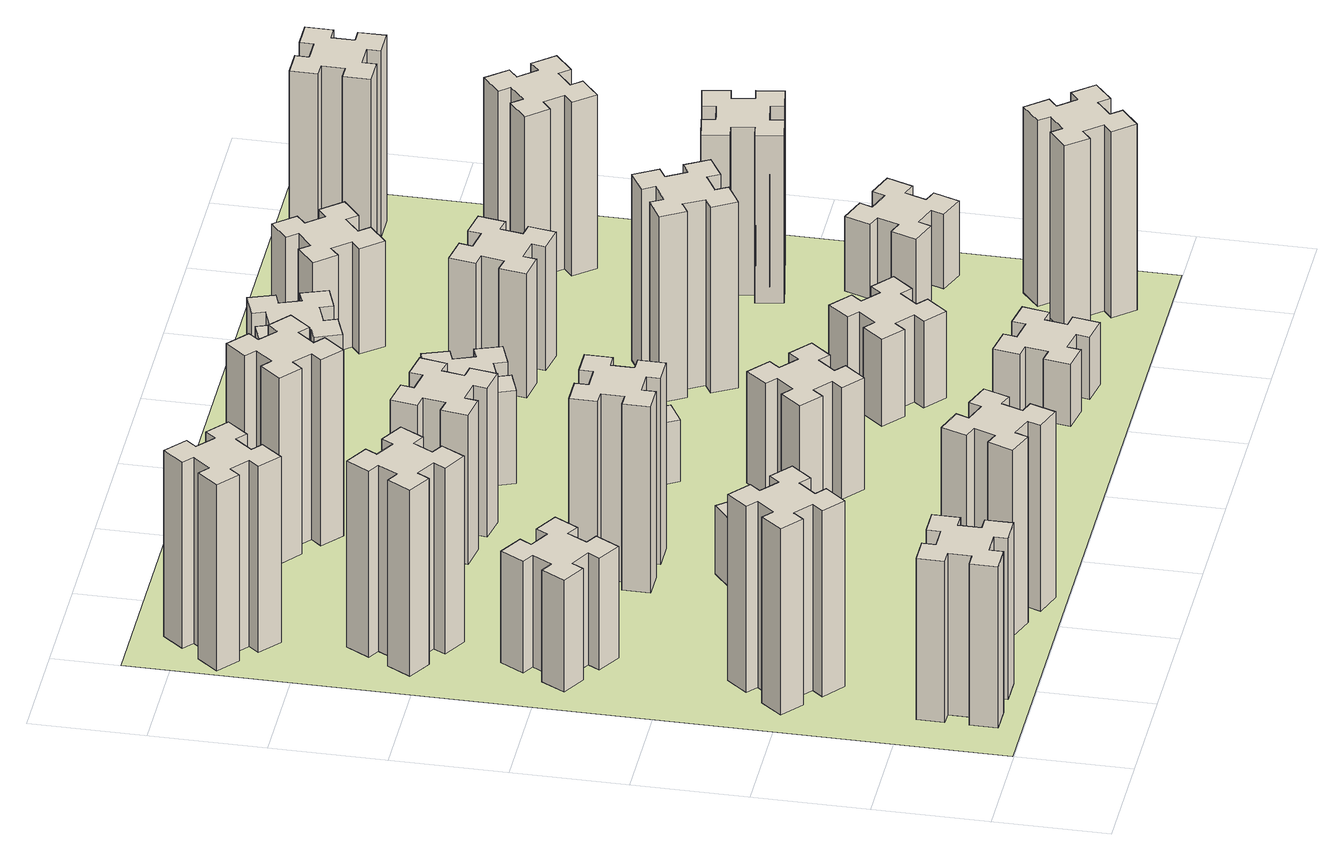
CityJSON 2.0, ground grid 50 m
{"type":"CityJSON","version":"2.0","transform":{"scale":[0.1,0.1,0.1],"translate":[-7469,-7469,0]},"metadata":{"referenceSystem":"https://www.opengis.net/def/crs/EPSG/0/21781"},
"CityObjects":{
"building1":{"type":"Building","attributes":{"class":"1000","function":"1000","usage":"1000","yearOfConstruction":2016,"roofType":"1000","measuredHeight":78,"storeysAboveGround":30,"storeysBelowGround":0},"geometry":[{"type":"Solid","lod":"1","boundaries":[[[[0,1,2,3,4,5,6,7,8,9,10,11,12,13,14,15,16,17,18,19]],[[17,16,20,21]],[[16,15,22,20]],[[15,14,23,22]],[[14,13,24,23]],[[13,12,25,24]],[[12,11,26,25]],[[11,10,27,26]],[[10,9,28,27]],[[9,8,29,28]],[[8,7,30,29]],[[7,6,31,30]],[[6,5,32,31]],[[5,4,33,32]],[[4,3,34,33]],[[3,2,35,34]],[[2,1,36,35]],[[1,0,37,36]],[[0,19,38,37]],[[19,18,39,38]],[[18,17,21,39]],[[24,25,26,27,28,29,30,31,32,33,34,35,36,37,38,39,21,20,22,23]]]]}]},
"building2":{"type":"Building","attributes":{"class":"1000","function":"1000","usage":"1000","yearOfConstruction":2016,"roofType":"1000","measuredHeight":90,"storeysAboveGround":30,"storeysBelowGround":0},"geometry":[{"type":"Solid","lod":"1","boundaries":[[[[40,41,42,43,44,45,46,47,48,49,50,51,52,53,54,55,56,57,58,59]],[[57,56,60,61]],[[56,55,62,60]],[[55,54,63,62]],[[54,53,64,63]],[[53,52,65,64]],[[52,51,66,65]],[[51,50,67,66]],[[50,49,68,67]],[[49,48,69,68]],[[48,47,70,69]],[[47,46,71,70]],[[46,45,72,71]],[[45,44,73,72]],[[44,43,74,73]],[[43,42,75,74]],[[42,41,76,75]],[[41,40,77,76]],[[40,59,78,77]],[[59,58,79,78]],[[58,57,61,79]],[[64,65,66,67,68,69,70,71,72,73,74,75,76,77,78,79,61,60,62,63]]]]}]},
"building3":{"type":"Building","attributes":{"class":"1000","function":"1000","usage":"1000","yearOfConstruction":2016,"roofType":"1000","measuredHeight":54,"storeysAboveGround":30,"storeysBelowGround":0},"geometry":[{"type":"Solid","lod":"1","boundaries":[[[[80,81,82,83,84,85,86,87,88,89,90,91,92,93,94,95,96,97,98,99]],[[97,96,100,101]],[[96,95,102,100]],[[95,94,103,102]],[[94,93,104,103]],[[93,92,105,104]],[[92,91,106,105]],[[91,90,107,106]],[[90,89,108,107]],[[89,88,109,108]],[[88,87,110,109]],[[87,86,111,110]],[[86,85,112,111]],[[85,84,113,112]],[[84,83,114,113]],[[83,82,115,114]],[[82,81,116,115]],[[81,80,117,116]],[[80,99,118,117]],[[99,98,119,118]],[[98,97,101,119]],[[104,105,106,107,108,109,110,111,112,113,114,115,116,117,118,119,101,100,102,103]]]]}]},
"building4":{"type":"Building","attributes":{"class":"1000","function":"1000","usage":"1000","yearOfConstruction":2016,"roofType":"1000","measuredHeight":90,"storeysAboveGround":30,"storeysBelowGround":0},"geometry":[{"type":"Solid","lod":"1","boundaries":[[[[120,121,122,123,124,125,126,127,128,129,130,131,132,133,134,135,136,137,138,139]],[[137,136,140,141]],[[136,135,142,140]],[[135,134,143,142]],[[134,133,144,143]],[[133,132,145,144]],[[132,131,146,145]],[[131,130,147,146]],[[130,129,148,147]],[[129,128,149,148]],[[128,127,150,149]],[[127,126,151,150]],[[126,125,152,151]],[[125,124,153,152]],[[124,123,154,153]],[[123,122,155,154]],[[122,121,156,155]],[[121,120,157,156]],[[120,139,158,157]],[[139,138,159,158]],[[138,137,141,159]],[[144,145,146,147,148,149,150,151,152,153,154,155,156,157,158,159,141,140,142,143]]]]}]},
"building5":{"type":"Building","attributes":{"class":"1000","function":"1000","usage":"1000","yearOfConstruction":2016,"roofType":"1000","measuredHeight":90,"storeysAboveGround":30,"storeysBelowGround":0},"geometry":[{"type":"Solid","lod":"1","boundaries":[[[[160,161,162,163,164,165,166,167,168,169,170,171,172,173,174,175,176,177,178,179]],[[177,176,180,181]],[[176,175,182,180]],[[175,174,183,182]],[[174,173,184,183]],[[173,172,185,184]],[[172,171,186,185]],[[171,170,187,186]],[[170,169,188,187]],[[169,168,189,188]],[[168,167,190,189]],[[167,166,191,190]],[[166,165,192,191]],[[165,164,193,192]],[[164,163,194,193]],[[163,162,195,194]],[[162,161,196,195]],[[161,160,197,196]],[[160,179,198,197]],[[179,178,199,198]],[[178,177,181,199]],[[184,185,186,187,188,189,190,191,192,193,194,195,196,197,198,199,181,180,182,183]]]]}]},
"building6":{"type":"Building","attributes":{"class":"1000","function":"1000","usage":"1000","yearOfConstruction":2016,"roofType":"1000","measuredHeight":90,"storeysAboveGround":30,"storeysBelowGround":0},"geometry":[{"type":"Solid","lod":"1","boundaries":[[[[200,201,202,203,204,205,206,207,208,209,210,211,212,213,214,215,216,217,218,219]],[[217,216,220,221]],[[216,215,222,220]],[[215,214,223,222]],[[214,213,224,223]],[[213,212,225,224]],[[212,211,226,225]],[[211,210,227,226]],[[210,209,228,227]],[[209,208,229,228]],[[208,207,230,229]],[[207,206,231,230]],[[206,205,232,231]],[[205,204,233,232]],[[204,203,234,233]],[[203,202,235,234]],[[202,201,236,235]],[[201,200,237,236]],[[200,219,238,237]],[[219,218,239,238]],[[218,217,221,239]],[[224,225,226,227,228,229,230,231,232,233,234,235,236,237,238,239,221,220,222,223]]]]}]},
"building7":{"type":"Building","attributes":{"class":"1000","function":"1000","usage":"1000","yearOfConstruction":2016,"roofType":"1000","measuredHeight":33,"storeysAboveGround":30,"storeysBelowGround":0},"geometry":[{"type":"Solid","lod":"1","boundaries":[[[[240,241,242,243,244,245,246,247,248,249,250,251,252,253,254,255,256,257,258,259]],[[257,256,260,261]],[[256,255,262,260]],[[255,254,263,262]],[[254,253,264,263]],[[253,252,265,264]],[[252,251,266,265]],[[251,250,267,266]],[[250,249,268,267]],[[249,248,269,268]],[[248,247,270,269]],[[247,246,271,270]],[[246,245,272,271]],[[245,244,273,272]],[[244,243,274,273]],[[243,242,275,274]],[[242,241,276,275]],[[241,240,277,276]],[[240,259,278,277]],[[259,258,279,278]],[[258,257,261,279]],[[264,265,266,267,268,269,270,271,272,273,274,275,276,277,278,279,261,260,262,263]]]]}]},
"building8":{"type":"Building","attributes":{"class":"1000","function":"1000","usage":"1000","yearOfConstruction":2016,"roofType":"1000","measuredHeight":90,"storeysAboveGround":30,"storeysBelowGround":0},"geometry":[{"type":"Solid","lod":"1","boundaries":[[[[280,281,282,283,284,285,286,287,288,289,290,291,292,293,294,295,296,297,298,299]],[[297,296,300,301]],[[296,295,302,300]],[[295,294,303,302]],[[294,293,304,303]],[[293,292,305,304]],[[292,291,306,305]],[[291,290,307,306]],[[290,289,308,307]],[[289,288,309,308]],[[288,287,310,309]],[[287,286,311,310]],[[286,285,312,311]],[[285,284,313,312]],[[284,283,314,313]],[[283,282,315,314]],[[282,281,316,315]],[[281,280,317,316]],[[280,299,318,317]],[[299,298,319,318]],[[298,297,301,319]],[[304,305,306,307,308,309,310,311,312,313,314,315,316,317,318,319,301,300,302,303]]]]}]},
"building9":{"type":"Building","attributes":{"class":"1000","function":"1000","usage":"1000","yearOfConstruction":2016,"roofType":"1000","measuredHeight":39,"storeysAboveGround":30,"storeysBelowGround":0},"geometry":[{"type":"Solid","lod":"1","boundaries":[[[[320,321,322,323,324,325,326,327,328,329,330,331,332,333,334,335,336,337,338,339]],[[337,336,340,341]],[[336,335,342,340]],[[335,334,343,342]],[[334,333,344,343]],[[333,332,345,344]],[[332,331,346,345]],[[331,330,347,346]],[[330,329,348,347]],[[329,328,349,348]],[[328,327,350,349]],[[327,326,351,350]],[[326,325,352,351]],[[325,324,353,352]],[[324,323,354,353]],[[323,322,355,354]],[[322,321,356,355]],[[321,320,357,356]],[[320,339,358,357]],[[339,338,359,358]],[[338,337,341,359]],[[344,345,346,347,348,349,350,351,352,353,354,355,356,357,358,359,341,340,342,343]]]]}]},
"building10":{"type":"Building","attributes":{"class":"1000","function":"1000","usage":"1000","yearOfConstruction":2016,"roofType":"1000","measuredHeight":72,"storeysAboveGround":30,"storeysBelowGround":0},"geometry":[{"type":"Solid","lod":"1","boundaries":[[[[360,361,362,363,364,365,366,367,368,369,370,371,372,373,374,375,376,377,378,379]],[[377,376,380,381]],[[376,375,382,380]],[[375,374,383,382]],[[374,373,384,383]],[[373,372,385,384]],[[372,371,386,385]],[[371,370,387,386]],[[370,369,388,387]],[[369,368,389,388]],[[368,367,390,389]],[[367,366,391,390]],[[366,365,392,391]],[[365,364,393,392]],[[364,363,394,393]],[[363,362,395,394]],[[362,361,396,395]],[[361,360,397,396]],[[360,379,398,397]],[[379,378,399,398]],[[378,377,381,399]],[[384,385,386,387,388,389,390,391,392,393,394,395,396,397,398,399,381,380,382,383]]]]}]},
"building11":{"type":"Building","attributes":{"class":"1000","function":"1000","usage":"1000","yearOfConstruction":2016,"roofType":"1000","measuredHeight":90,"storeysAboveGround":30,"storeysBelowGround":0},"geometry":[{"type":"Solid","lod":"1","boundaries":[[[[400,401,402,403,404,405,406,407,408,409,410,411,412,413,414,415,416,417,418,419]],[[417,416,420,421]],[[416,415,422,420]],[[415,414,423,422]],[[414,413,424,423]],[[413,412,425,424]],[[412,411,426,425]],[[411,410,427,426]],[[410,409,428,427]],[[409,408,429,428]],[[408,407,430,429]],[[407,406,431,430]],[[406,405,432,431]],[[405,404,433,432]],[[404,403,434,433]],[[403,402,435,434]],[[402,401,436,435]],[[401,400,437,436]],[[400,419,438,437]],[[419,418,439,438]],[[418,417,421,439]],[[424,425,426,427,428,429,430,431,432,433,434,435,436,437,438,439,421,420,422,423]]]]}]},
"building12":{"type":"Building","attributes":{"class":"1000","function":"1000","usage":"1000","yearOfConstruction":2016,"roofType":"1000","measuredHeight":54,"storeysAboveGround":30,"storeysBelowGround":0},"geometry":[{"type":"Solid","lod":"1","boundaries":[[[[440,441,442,443,444,445,446,447,448,449,450,451,452,453,454,455,456,457,458,459]],[[457,456,460,461]],[[456,455,462,460]],[[455,454,463,462]],[[454,453,464,463]],[[453,452,465,464]],[[452,451,466,465]],[[451,450,467,466]],[[450,449,468,467]],[[449,448,469,468]],[[448,447,470,469]],[[447,446,471,470]],[[446,445,472,471]],[[445,444,473,472]],[[444,443,474,473]],[[443,442,475,474]],[[442,441,476,475]],[[441,440,477,476]],[[440,459,478,477]],[[459,458,479,478]],[[458,457,461,479]],[[464,465,466,467,468,469,470,471,472,473,474,475,476,477,478,479,461,460,462,463]]]]}]},
"building13":{"type":"Building","attributes":{"class":"1000","function":"1000","usage":"1000","yearOfConstruction":2016,"roofType":"1000","measuredHeight":30,"storeysAboveGround":30,"storeysBelowGround":0},"geometry":[{"type":"Solid","lod":"1","boundaries":[[[[480,481,482,483,484,485,486,487,488,489,490,491,492,493,494,495,496,497,498,499]],[[497,496,500,501]],[[496,495,502,500]],[[495,494,503,502]],[[494,493,504,503]],[[493,492,505,504]],[[492,491,506,505]],[[491,490,507,506]],[[490,489,508,507]],[[489,488,509,508]],[[488,487,510,509]],[[487,486,511,510]],[[486,485,512,511]],[[485,484,513,512]],[[484,483,514,513]],[[483,482,515,514]],[[482,481,516,515]],[[481,480,517,516]],[[480,499,518,517]],[[499,498,519,518]],[[498,497,501,519]],[[504,505,506,507,508,509,510,511,512,513,514,515,516,517,518,519,501,500,502,503]]]]}]},
"building14":{"type":"Building","attributes":{"class":"1000","function":"1000","usage":"1000","yearOfConstruction":2016,"roofType":"1000","measuredHeight":45,"storeysAboveGround":30,"storeysBelowGround":0},"geometry":[{"type":"Solid","lod":"1","boundaries":[[[[520,521,522,523,524,525,526,527,528,529,530,531,532,533,534,535,536,537,538,539]],[[537,536,540,541]],[[536,535,542,540]],[[535,534,543,542]],[[534,533,544,543]],[[533,532,545,544]],[[532,531,546,545]],[[531,530,547,546]],[[530,529,548,547]],[[529,528,549,548]],[[528,527,550,549]],[[527,526,551,550]],[[526,525,552,551]],[[525,524,553,552]],[[524,523,554,553]],[[523,522,555,554]],[[522,521,556,555]],[[521,520,557,556]],[[520,539,558,557]],[[539,538,559,558]],[[538,537,541,559]],[[544,545,546,547,548,549,550,551,552,553,554,555,556,557,558,559,541,540,542,543]]]]}]},
"building15":{"type":"Building","attributes":{"class":"1000","function":"1000","usage":"1000","yearOfConstruction":2016,"roofType":"1000","measuredHeight":30,"storeysAboveGround":30,"storeysBelowGround":0},"geometry":[{"type":"Solid","lod":"1","boundaries":[[[[560,561,562,563,564,565,566,567,568,569,570,571,572,573,574,575,576,577,578,579]],[[577,576,580,581]],[[576,575,582,580]],[[575,574,583,582]],[[574,573,584,583]],[[573,572,585,584]],[[572,571,586,585]],[[571,570,587,586]],[[570,569,588,587]],[[569,568,589,588]],[[568,567,590,589]],[[567,566,591,590]],[[566,565,592,591]],[[565,564,593,592]],[[564,563,594,593]],[[563,562,595,594]],[[562,561,596,595]],[[561,560,597,596]],[[560,579,598,597]],[[579,578,599,598]],[[578,577,581,599]],[[584,585,586,587,588,589,590,591,592,593,594,595,596,597,598,599,581,580,582,583]]]]}]},
"building16":{"type":"Building","attributes":{"class":"1000","function":"1000","usage":"1000","yearOfConstruction":2016,"roofType":"1000","measuredHeight":57,"storeysAboveGround":30,"storeysBelowGround":0},"geometry":[{"type":"Solid","lod":"1","boundaries":[[[[600,601,602,603,604,605,606,607,608,609,610,611,612,613,614,615,616,617,618,619]],[[617,616,620,621]],[[616,615,622,620]],[[615,614,623,622]],[[614,613,624,623]],[[613,612,625,624]],[[612,611,626,625]],[[611,610,627,626]],[[610,609,628,627]],[[609,608,629,628]],[[608,607,630,629]],[[607,606,631,630]],[[606,605,632,631]],[[605,604,633,632]],[[604,603,634,633]],[[603,602,635,634]],[[602,601,636,635]],[[601,600,637,636]],[[600,619,638,637]],[[619,618,639,638]],[[618,617,621,639]],[[624,625,626,627,628,629,630,631,632,633,634,635,636,637,638,639,621,620,622,623]]]]}]},
"building17":{"type":"Building","attributes":{"class":"1000","function":"1000","usage":"1000","yearOfConstruction":2016,"roofType":"1000","measuredHeight":42,"storeysAboveGround":30,"storeysBelowGround":0},"geometry":[{"type":"Solid","lod":"1","boundaries":[[[[640,641,642,643,644,645,646,647,648,649,650,651,652,653,654,655,656,657,658,659]],[[657,656,660,661]],[[656,655,662,660]],[[655,654,663,662]],[[654,653,664,663]],[[653,652,665,664]],[[652,651,666,665]],[[651,650,667,666]],[[650,649,668,667]],[[649,648,669,668]],[[648,647,670,669]],[[647,646,671,670]],[[646,645,672,671]],[[645,644,673,672]],[[644,643,674,673]],[[643,642,675,674]],[[642,641,676,675]],[[641,640,677,676]],[[640,659,678,677]],[[659,658,679,678]],[[658,657,661,679]],[[664,665,666,667,668,669,670,671,672,673,674,675,676,677,678,679,661,660,662,663]]]]}]},
"building18":{"type":"Building","attributes":{"class":"1000","function":"1000","usage":"1000","yearOfConstruction":2016,"roofType":"1000","measuredHeight":90,"storeysAboveGround":30,"storeysBelowGround":0},"geometry":[{"type":"Solid","lod":"1","boundaries":[[[[680,681,682,683,684,685,686,687,688,689,690,691,692,693,694,695,696,697,698,699]],[[697,696,700,701]],[[696,695,702,700]],[[695,694,703,702]],[[694,693,704,703]],[[693,692,705,704]],[[692,691,706,705]],[[691,690,707,706]],[[690,689,708,707]],[[689,688,709,708]],[[688,687,710,709]],[[687,686,711,710]],[[686,685,712,711]],[[685,684,713,712]],[[684,683,714,713]],[[683,682,715,714]],[[682,681,716,715]],[[681,680,717,716]],[[680,699,718,717]],[[699,698,719,718]],[[698,697,701,719]],[[704,705,706,707,708,709,710,711,712,713,714,715,716,717,718,719,701,700,702,703]]]]}]},
"building19":{"type":"Building","attributes":{"class":"1000","function":"1000","usage":"1000","yearOfConstruction":2016,"roofType":"1000","measuredHeight":60,"storeysAboveGround":30,"storeysBelowGround":0},"geometry":[{"type":"Solid","lod":"1","boundaries":[[[[720,721,722,723,724,725,726,727,728,729,730,731,732,733,734,735,736,737,738,739]],[[737,736,740,741]],[[736,735,742,740]],[[735,734,743,742]],[[734,733,744,743]],[[733,732,745,744]],[[732,731,746,745]],[[731,730,747,746]],[[730,729,748,747]],[[729,728,749,748]],[[728,727,750,749]],[[727,726,751,750]],[[726,725,752,751]],[[725,724,753,752]],[[724,723,754,753]],[[723,722,755,754]],[[722,721,756,755]],[[721,720,757,756]],[[720,739,758,757]],[[739,738,759,758]],[[738,737,741,759]],[[744,745,746,747,748,749,750,751,752,753,754,755,756,757,758,759,741,740,742,743]]]]}]},
"building20":{"type":"Building","attributes":{"class":"1000","function":"1000","usage":"1000","yearOfConstruction":2016,"roofType":"1000","measuredHeight":90,"storeysAboveGround":30,"storeysBelowGround":0},"geometry":[{"type":"Solid","lod":"1","boundaries":[[[[760,761,762,763,764,765,766,767,768,769,770,771,772,773,774,775,776,777,778,779]],[[777,776,780,781]],[[776,775,782,780]],[[775,774,783,782]],[[774,773,784,783]],[[773,772,785,784]],[[772,771,786,785]],[[771,770,787,786]],[[770,769,788,787]],[[769,768,789,788]],[[768,767,790,789]],[[767,766,791,790]],[[766,765,792,791]],[[765,764,793,792]],[[764,763,794,793]],[[763,762,795,794]],[[762,761,796,795]],[[761,760,797,796]],[[760,779,798,797]],[[779,778,799,798]],[[778,777,781,799]],[[784,785,786,787,788,789,790,791,792,793,794,795,796,797,798,799,781,780,782,783]]]]}]},
"building21":{"type":"Building","attributes":{"class":"1000","function":"1000","usage":"1000","yearOfConstruction":2016,"roofType":"1000","measuredHeight":51,"storeysAboveGround":30,"storeysBelowGround":0},"geometry":[{"type":"Solid","lod":"1","boundaries":[[[[800,801,802,803,804,805,806,807,808,809,810,811,812,813,814,815,816,817,818,819]],[[817,816,820,821]],[[816,815,822,820]],[[815,814,823,822]],[[814,813,824,823]],[[813,812,825,824]],[[812,811,826,825]],[[811,810,827,826]],[[810,809,828,827]],[[809,808,829,828]],[[808,807,830,829]],[[807,806,831,830]],[[806,805,832,831]],[[805,804,833,832]],[[804,803,834,833]],[[803,802,835,834]],[[802,801,836,835]],[[801,800,837,836]],[[800,819,838,837]],[[819,818,839,838]],[[818,817,821,839]],[[824,825,826,827,828,829,830,831,832,833,834,835,836,837,838,839,821,820,822,823]]]]}]},
"building22":{"type":"Building","attributes":{"class":"1000","function":"1000","usage":"1000","yearOfConstruction":2016,"roofType":"1000","measuredHeight":36,"storeysAboveGround":30,"storeysBelowGround":0},"geometry":[{"type":"Solid","lod":"1","boundaries":[[[[840,841,842,843,844,845,846,847,848,849,850,851,852,853,854,855,856,857,858,859]],[[857,856,860,861]],[[856,855,862,860]],[[855,854,863,862]],[[854,853,864,863]],[[853,852,865,864]],[[852,851,866,865]],[[851,850,867,866]],[[850,849,868,867]],[[849,848,869,868]],[[848,847,870,869]],[[847,846,871,870]],[[846,845,872,871]],[[845,844,873,872]],[[844,843,874,873]],[[843,842,875,874]],[[842,841,876,875]],[[841,840,877,876]],[[840,859,878,877]],[[859,858,879,878]],[[858,857,861,879]],[[864,865,866,867,868,869,870,871,872,873,874,875,876,877,878,879,861,860,862,863]]]]}]},
"building23":{"type":"Building","attributes":{"class":"1000","function":"1000","usage":"1000","yearOfConstruction":2016,"roofType":"1000","measuredHeight":81,"storeysAboveGround":30,"storeysBelowGround":0},"geometry":[{"type":"Solid","lod":"1","boundaries":[[[[880,881,882,883,884,885,886,887,888,889,890,891,892,893,894,895,896,897,898,899]],[[897,896,900,901]],[[896,895,902,900]],[[895,894,903,902]],[[894,893,904,903]],[[893,892,905,904]],[[892,891,906,905]],[[891,890,907,906]],[[890,889,908,907]],[[889,888,909,908]],[[888,887,910,909]],[[887,886,911,910]],[[886,885,912,911]],[[885,884,913,912]],[[884,883,914,913]],[[883,882,915,914]],[[882,881,916,915]],[[881,880,917,916]],[[880,899,918,917]],[[899,898,919,918]],[[898,897,901,919]],[[904,905,906,907,908,909,910,911,912,913,914,915,916,917,918,919,901,900,902,903]]]]}]},
"building24":{"type":"Building","attributes":{"class":"1000","function":"1000","usage":"1000","yearOfConstruction":2016,"roofType":"1000","measuredHeight":84,"storeysAboveGround":30,"storeysBelowGround":0},"geometry":[{"type":"Solid","lod":"1","boundaries":[[[[920,921,922,923,924,925,926,927,928,929,930,931,932,933,934,935,936,937,938,939]],[[937,936,940,941]],[[936,935,942,940]],[[935,934,943,942]],[[934,933,944,943]],[[933,932,945,944]],[[932,931,946,945]],[[931,930,947,946]],[[930,929,948,947]],[[929,928,949,948]],[[928,927,950,949]],[[927,926,951,950]],[[926,925,952,951]],[[925,924,953,952]],[[924,923,954,953]],[[923,922,955,954]],[[922,921,956,955]],[[921,920,957,956]],[[920,939,958,957]],[[939,938,959,958]],[[938,937,941,959]],[[944,945,946,947,948,949,950,951,952,953,954,955,956,957,958,959,941,940,942,943]]]]}]},
"building25":{"type":"Building","attributes":{"class":"1000","function":"1000","usage":"1000","yearOfConstruction":2016,"roofType":"1000","measuredHeight":90,"storeysAboveGround":30,"storeysBelowGround":0},"geometry":[{"type":"Solid","lod":"1","boundaries":[[[[960,961,962,963,964,965,966,967,968,969,970,971,972,973,974,975,976,977,978,979]],[[977,976,980,981]],[[976,975,982,980]],[[975,974,983,982]],[[974,973,984,983]],[[973,972,985,984]],[[972,971,986,985]],[[971,970,987,986]],[[970,969,988,987]],[[969,968,989,988]],[[968,967,990,989]],[[967,966,991,990]],[[966,965,992,991]],[[965,964,993,992]],[[964,963,994,993]],[[963,962,995,994]],[[962,961,996,995]],[[961,960,997,996]],[[960,979,998,997]],[[979,978,999,998]],[[978,977,981,999]],[[984,985,986,987,988,989,990,991,992,993,994,995,996,997,998,999,981,980,982,983]]]]}]},
"landuse1":{"type":"LandUse","attributes":{"name":"plot1","function":"1010"},"geometry":[{"type":"MultiSurface","lod":"1","boundaries":[[[1000,1001,1002,1003]]]}]}
},
"vertices":[
[265,325,0],[265,225,0],[205,225,0],[205,105,0],[325,105,0],[325,165,0],[425,165,0],[425,105,0],[545,105,0],[545,225,0],[485,225,0],[485,325,0],[545,325,0],[545,445,0],[425,445,0],[425,385,0],[325,385,0],[325,445,0],[205,445,0],[205,325,0],[325,385,780],[325,445,780],[425,385,780],[425,445,780],[545,445,780],[545,325,780],[485,325,780],[485,225,780],[545,225,780],[545,105,780],[425,105,780],[425,165,780],[325,165,780],[325,105,780],[205,105,780],[205,225,780],[265,225,780],[265,325,780],[205,325,780],[205,445,780],
[484,1067,0],[408,1132,0],[446,1178,0],[354,1255,0],[277,1163,0],[323,1124,0],[259,1048,0],[213,1086,0],[136,994,0],[228,917,0],[266,963,0],[343,899,0],[304,853,0],[396,776,0],[473,868,0],[427,906,0],[492,983,0],[538,944,0],[615,1036,0],[523,1113,0],[492,983,900],[538,944,900],[427,906,900],[473,868,900],[396,776,900],[304,853,900],[343,899,900],[266,963,900],[228,917,900],[136,994,900],[213,1086,900],[259,1048,900],[323,1124,900],[277,1163,900],[354,1255,900],[446,1178,900],[408,1132,900],[484,1067,900],[523,1113,900],[615,1036,900],
[474,2026,0],[387,2076,0],[417,2128,0],[313,2188,0],[253,2084,0],[305,2054,0],[255,1967,0],[203,1997,0],[143,1893,0],[247,1833,0],[277,1885,0],[364,1835,0],[334,1783,0],[438,1723,0],[498,1827,0],[446,1857,0],[496,1944,0],[548,1914,0],[608,2018,0],[504,2078,0],[496,1944,540],[548,1914,540],[446,1857,540],[498,1827,540],[438,1723,540],[334,1783,540],[364,1835,540],[277,1885,540],[247,1833,540],[143,1893,540],[203,1997,540],[255,1967,540],[305,2054,540],[253,2084,540],[313,2188,540],[417,2128,540],[387,2076,540],[474,2026,540],[504,2078,540],[608,2018,540],
[446,2497,0],[496,2584,0],[548,2554,0],[608,2658,0],[504,2718,0],[474,2666,0],[387,2716,0],[417,2768,0],[313,2828,0],[253,2724,0],[305,2694,0],[255,2607,0],[203,2637,0],[143,2533,0],[247,2473,0],[277,2525,0],[364,2475,0],[334,2423,0],[438,2363,0],[498,2467,0],[364,2475,900],[334,2423,900],[277,2525,900],[247,2473,900],[143,2533,900],[203,2637,900],[255,2607,900],[305,2694,900],[253,2724,900],[313,2828,900],[417,2768,900],[387,2716,900],[474,2666,900],[504,2718,900],[608,2658,900],[548,2554,900],[496,2584,900],[446,2497,900],[498,2467,900],[438,2363,900],
[1029,360,0],[995,266,0],[939,287,0],[897,174,0],[1010,133,0],[1031,189,0],[1125,155,0],[1104,99,0],[1217,57,0],[1258,170,0],[1202,191,0],[1236,285,0],[1292,264,0],[1333,377,0],[1220,418,0],[1200,362,0],[1106,396,0],[1127,452,0],[1014,493,0],[973,380,0],[1106,396,900],[1127,452,900],[1200,362,900],[1220,418,900],[1333,377,900],[1292,264,900],[1236,285,900],[1202,191,900],[1258,170,900],[1217,57,900],[1104,99,900],[1125,155,900],[1031,189,900],[1010,133,900],[897,174,900],[939,287,900],[995,266,900],[1029,360,900],[973,380,900],[1014,493,900],
[384,3387,0],[308,3452,0],[346,3498,0],[254,3575,0],[177,3483,0],[223,3444,0],[159,3368,0],[113,3406,0],[36,3314,0],[128,3237,0],[166,3283,0],[243,3219,0],[204,3173,0],[296,3096,0],[373,3188,0],[327,3226,0],[392,3303,0],[438,3264,0],[515,3356,0],[423,3433,0],[392,3303,900],[438,3264,900],[327,3226,900],[373,3188,900],[296,3096,900],[204,3173,900],[243,3219,900],[166,3283,900],[128,3237,900],[36,3314,900],[113,3406,900],[159,3368,900],[223,3444,900],[177,3483,900],[254,3575,900],[346,3498,900],[308,3452,900],[384,3387,900],[423,3433,900],[515,3356,900],
[1083,1332,0],[1006,1267,0],[968,1313,0],[876,1236,0],[953,1144,0],[999,1183,0],[1063,1106,0],[1017,1068,0],[1094,976,0],[1186,1053,0],[1148,1099,0],[1224,1163,0],[1263,1117,0],[1355,1194,0],[1278,1286,0],[1232,1248,0],[1167,1324,0],[1213,1363,0],[1136,1455,0],[1044,1378,0],[1167,1324,330],[1213,1363,330],[1232,1248,330],[1278,1286,330],[1355,1194,330],[1263,1117,330],[1224,1163,330],[1148,1099,330],[1186,1053,330],[1094,976,330],[1017,1068,330],[1063,1106,330],[999,1183,330],[953,1144,330],[876,1236,330],[968,1313,330],[1006,1267,330],[1083,1332,330],[1044,1378,330],[1136,1455,330],
[1165,1965,0],[1065,1965,0],[1065,2025,0],[945,2025,0],[945,1905,0],[1005,1905,0],[1005,1805,0],[945,1805,0],[945,1685,0],[1065,1685,0],[1065,1745,0],[1165,1745,0],[1165,1685,0],[1285,1685,0],[1285,1805,0],[1225,1805,0],[1225,1905,0],[1285,1905,0],[1285,2025,0],[1165,2025,0],[1225,1905,900],[1285,1905,900],[1225,1805,900],[1285,1805,900],[1285,1685,900],[1165,1685,900],[1165,1745,900],[1065,1745,900],[1065,1685,900],[945,1685,900],[945,1805,900],[1005,1805,900],[1005,1905,900],[945,1905,900],[945,2025,900],[1065,2025,900],[1065,1965,900],[1165,1965,900],[1165,2025,900],[1285,2025,900],
[1765,496,0],[1671,462,0],[1650,518,0],[1537,477,0],[1579,364,0],[1635,385,0],[1669,291,0],[1613,270,0],[1654,157,0],[1767,199,0],[1746,255,0],[1840,289,0],[1860,233,0],[1973,274,0],[1932,387,0],[1876,366,0],[1842,460,0],[1898,480,0],[1857,593,0],[1744,552,0],[1842,460,390],[1898,480,390],[1876,366,390],[1932,387,390],[1973,274,390],[1860,233,390],[1840,289,390],[1746,255,390],[1767,199,390],[1654,157,390],[1613,270,390],[1669,291,390],[1635,385,390],[1579,364,390],[1537,477,390],[1650,518,390],[1671,462,390],[1765,496,390],[1744,552,390],[1857,593,390],
[1315,2527,0],[1332,2625,0],[1391,2615,0],[1412,2733,0],[1294,2754,0],[1284,2695,0],[1185,2712,0],[1196,2771,0],[1077,2792,0],[1057,2674,0],[1116,2664,0],[1098,2565,0],[1039,2576,0],[1018,2457,0],[1137,2437,0],[1147,2496,0],[1245,2478,0],[1235,2419,0],[1353,2398,0],[1374,2517,0],[1245,2478,720],[1235,2419,720],[1147,2496,720],[1137,2437,720],[1018,2457,720],[1039,2576,720],[1098,2565,720],[1116,2664,720],[1057,2674,720],[1077,2792,720],[1196,2771,720],[1185,2712,720],[1284,2695,720],[1294,2754,720],[1412,2733,720],[1391,2615,720],[1332,2625,720],[1315,2527,720],[1374,2517,720],[1353,2398,720],
[1006,3183,0],[1083,3119,0],[1044,3073,0],[1136,2996,0],[1213,3088,0],[1167,3126,0],[1232,3203,0],[1278,3164,0],[1355,3256,0],[1263,3333,0],[1224,3287,0],[1148,3352,0],[1186,3398,0],[1094,3475,0],[1017,3383,0],[1063,3344,0],[999,3268,0],[953,3306,0],[876,3214,0],[968,3137,0],[999,3268,900],[953,3306,900],[1063,3344,900],[1017,3383,900],[1094,3475,900],[1186,3398,900],[1148,3352,900],[1224,3287,900],[1263,3333,900],[1355,3256,900],[1278,3164,900],[1232,3203,900],[1167,3126,900],[1213,3088,900],[1136,2996,900],[1044,3073,900],[1083,3119,900],[1006,3183,900],[968,3137,900],[876,3214,900],
[1746,1163,0],[1823,1099,0],[1784,1053,0],[1876,976,0],[1953,1068,0],[1907,1106,0],[1972,1183,0],[2018,1144,0],[2095,1236,0],[2003,1313,0],[1964,1267,0],[1888,1332,0],[1926,1378,0],[1834,1455,0],[1757,1363,0],[1803,1324,0],[1739,1248,0],[1693,1286,0],[1616,1194,0],[1708,1117,0],[1739,1248,540],[1693,1286,540],[1803,1324,540],[1757,1363,540],[1834,1455,540],[1926,1378,540],[1888,1332,540],[1964,1267,540],[2003,1313,540],[2095,1236,540],[2018,1144,540],[1972,1183,540],[1907,1106,540],[1953,1068,540],[1876,976,540],[1784,1053,540],[1823,1099,540],[1746,1163,540],[1708,1117,540],[1616,1194,540],
[1844,2076,0],[1757,2026,0],[1727,2078,0],[1623,2018,0],[1683,1914,0],[1735,1944,0],[1785,1857,0],[1733,1827,0],[1793,1723,0],[1897,1783,0],[1867,1835,0],[1954,1885,0],[1984,1833,0],[2088,1893,0],[2028,1997,0],[1976,1967,0],[1926,2054,0],[1978,2084,0],[1918,2188,0],[1814,2128,0],[1926,2054,300],[1978,2084,300],[1976,1967,300],[2028,1997,300],[2088,1893,300],[1984,1833,300],[1954,1885,300],[1867,1835,300],[1897,1783,300],[1793,1723,300],[1733,1827,300],[1785,1857,300],[1735,1944,300],[1683,1914,300],[1623,2018,300],[1727,2078,300],[1757,2026,300],[1844,2076,300],[1814,2128,300],[1918,2188,300],
[1876,2586,0],[1842,2680,0],[1898,2700,0],[1857,2813,0],[1744,2772,0],[1765,2716,0],[1671,2682,0],[1650,2738,0],[1537,2697,0],[1579,2584,0],[1635,2605,0],[1669,2511,0],[1613,2490,0],[1654,2377,0],[1767,2419,0],[1746,2475,0],[1840,2509,0],[1860,2453,0],[1973,2494,0],[1932,2607,0],[1840,2509,450],[1860,2453,450],[1746,2475,450],[1767,2419,450],[1654,2377,450],[1613,2490,450],[1669,2511,450],[1635,2605,450],[1579,2584,450],[1537,2697,450],[1650,2738,450],[1671,2682,450],[1765,2716,450],[1744,2772,450],[1857,2813,450],[1898,2700,450],[1842,2680,450],[1876,2586,450],[1932,2607,450],[1973,2494,450],
[2596,444,0],[2578,345,0],[2519,356,0],[2498,237,0],[2617,217,0],[2627,276,0],[2725,258,0],[2715,199,0],[2833,178,0],[2854,297,0],[2795,307,0],[2812,405,0],[2871,395,0],[2892,513,0],[2774,534,0],[2764,475,0],[2665,492,0],[2676,551,0],[2557,572,0],[2537,454,0],[2665,492,300],[2676,551,300],[2764,475,300],[2774,534,300],[2892,513,300],[2871,395,300],[2812,405,300],[2795,307,300],[2854,297,300],[2833,178,300],[2715,199,300],[2725,258,300],[2627,276,300],[2617,217,300],[2498,237,300],[2519,356,300],[2578,345,300],[2596,444,300],[2537,454,300],[2557,572,300],
[1846,3215,0],[1940,3249,0],[1960,3193,0],[2073,3234,0],[2032,3347,0],[1976,3326,0],[1942,3420,0],[1998,3440,0],[1957,3553,0],[1844,3512,0],[1865,3456,0],[1771,3422,0],[1750,3478,0],[1637,3437,0],[1679,3324,0],[1735,3345,0],[1769,3251,0],[1713,3230,0],[1754,3117,0],[1867,3159,0],[1769,3251,570],[1713,3230,570],[1735,3345,570],[1679,3324,570],[1637,3437,570],[1750,3478,570],[1771,3422,570],[1865,3456,570],[1844,3512,570],[1957,3553,570],[1998,3440,570],[1942,3420,570],[1976,3326,570],[2032,3347,570],[2073,3234,570],[1960,3193,570],[1940,3249,570],[1846,3215,570],[1867,3159,570],[1754,3117,570],
[2647,906,0],[2712,983,0],[2758,944,0],[2835,1036,0],[2743,1113,0],[2704,1067,0],[2628,1132,0],[2666,1178,0],[2574,1255,0],[2497,1163,0],[2543,1124,0],[2479,1048,0],[2433,1086,0],[2356,994,0],[2448,917,0],[2486,963,0],[2563,899,0],[2524,853,0],[2616,776,0],[2693,868,0],[2563,899,420],[2524,853,420],[2486,963,420],[2448,917,420],[2356,994,420],[2433,1086,420],[2479,1048,420],[2543,1124,420],[2497,1163,420],[2574,1255,420],[2666,1178,420],[2628,1132,420],[2704,1067,420],[2743,1113,420],[2835,1036,420],[2758,944,420],[2712,983,420],[2647,906,420],[2693,868,420],[2616,776,420],
[2716,1867,0],[2666,1954,0],[2718,1984,0],[2658,2088,0],[2554,2028,0],[2584,1976,0],[2497,1926,0],[2467,1978,0],[2363,1918,0],[2423,1814,0],[2475,1844,0],[2525,1757,0],[2473,1727,0],[2533,1623,0],[2637,1683,0],[2607,1735,0],[2694,1785,0],[2724,1733,0],[2828,1793,0],[2768,1897,0],[2694,1785,900],[2724,1733,900],[2607,1735,900],[2637,1683,900],[2533,1623,900],[2473,1727,900],[2525,1757,900],[2475,1844,900],[2423,1814,900],[2363,1918,900],[2467,1978,900],[2497,1926,900],[2584,1976,900],[2554,2028,900],[2658,2088,900],[2718,1984,900],[2666,1954,900],[2716,1867,900],[2768,1897,900],[2828,1793,900],
[2564,2695,0],[2465,2712,0],[2476,2771,0],[2357,2792,0],[2337,2674,0],[2396,2664,0],[2378,2565,0],[2319,2576,0],[2298,2457,0],[2417,2437,0],[2427,2496,0],[2525,2478,0],[2515,2419,0],[2633,2398,0],[2654,2517,0],[2595,2527,0],[2612,2625,0],[2671,2615,0],[2692,2733,0],[2574,2754,0],[2612,2625,600],[2671,2615,600],[2595,2527,600],[2654,2517,600],[2633,2398,600],[2515,2419,600],[2525,2478,600],[2427,2496,600],[2417,2437,600],[2298,2457,600],[2319,2576,600],[2378,2565,600],[2396,2664,600],[2337,2674,600],[2357,2792,600],[2476,2771,600],[2465,2712,600],[2564,2695,600],[2574,2754,600],[2692,2733,600],
[3468,259,0],[3544,323,0],[3583,277,0],[3675,354,0],[3598,446,0],[3552,408,0],[3487,484,0],[3533,523,0],[3456,615,0],[3364,538,0],[3403,492,0],[3326,427,0],[3288,473,0],[3196,396,0],[3273,304,0],[3319,343,0],[3383,266,0],[3337,228,0],[3414,136,0],[3506,213,0],[3383,266,900],[3337,228,900],[3319,343,900],[3273,304,900],[3196,396,900],[3288,473,900],[3326,427,900],[3403,492,900],[3364,538,900],[3456,615,900],[3533,523,900],[3487,484,900],[3552,408,900],[3598,446,900],[3675,354,900],[3583,277,900],[3544,323,900],[3468,259,900],[3506,213,900],[3414,136,900],
[2712,3368,0],[2647,3444,0],[2693,3483,0],[2616,3575,0],[2524,3498,0],[2563,3452,0],[2486,3387,0],[2448,3433,0],[2356,3356,0],[2433,3264,0],[2479,3303,0],[2543,3226,0],[2497,3188,0],[2574,3096,0],[2666,3173,0],[2628,3219,0],[2704,3283,0],[2743,3237,0],[2835,3314,0],[2758,3406,0],[2704,3283,510],[2743,3237,510],[2628,3219,510],[2666,3173,510],[2574,3096,510],[2497,3188,510],[2543,3226,510],[2479,3303,510],[2433,3264,510],[2356,3356,510],[2448,3433,510],[2486,3387,510],[2563,3452,510],[2524,3498,510],[2616,3575,510],[2693,3483,510],[2647,3444,510],[2712,3368,510],[2758,3406,510],[2835,3314,510],
[3351,1029,0],[3445,995,0],[3424,939,0],[3537,897,0],[3578,1010,0],[3522,1031,0],[3556,1125,0],[3612,1104,0],[3653,1217,0],[3540,1258,0],[3520,1202,0],[3426,1236,0],[3447,1292,0],[3334,1333,0],[3293,1220,0],[3349,1200,0],[3315,1106,0],[3259,1127,0],[3217,1014,0],[3330,973,0],[3315,1106,360],[3259,1127,360],[3349,1200,360],[3293,1220,360],[3334,1333,360],[3447,1292,360],[3426,1236,360],[3520,1202,360],[3540,1258,360],[3653,1217,360],[3612,1104,360],[3556,1125,360],[3522,1031,360],[3578,1010,360],[3537,897,360],[3424,939,360],[3445,995,360],[3351,1029,360],[3330,973,360],[3217,1014,360],
[3365,1872,0],[3267,1855,0],[3257,1914,0],[3138,1893,0],[3159,1775,0],[3218,1785,0],[3236,1687,0],[3177,1677,0],[3197,1558,0],[3316,1579,0],[3305,1638,0],[3404,1656,0],[3414,1597,0],[3532,1617,0],[3511,1736,0],[3452,1725,0],[3435,1824,0],[3494,1834,0],[3473,1952,0],[3355,1931,0],[3435,1824,810],[3494,1834,810],[3452,1725,810],[3511,1736,810],[3532,1617,810],[3414,1597,810],[3404,1656,810],[3305,1638,810],[3316,1579,810],[3197,1558,810],[3177,1677,810],[3236,1687,810],[3218,1785,810],[3159,1775,810],[3138,1893,810],[3257,1914,810],[3267,1855,810],[3365,1872,810],[3355,1931,810],[3473,1952,810],
[3452,2628,0],[3387,2704,0],[3433,2743,0],[3356,2835,0],[3264,2758,0],[3303,2712,0],[3226,2647,0],[3188,2693,0],[3096,2616,0],[3173,2524,0],[3219,2563,0],[3283,2486,0],[3237,2448,0],[3314,2356,0],[3406,2433,0],[3368,2479,0],[3444,2543,0],[3483,2497,0],[3575,2574,0],[3498,2666,0],[3444,2543,840],[3483,2497,840],[3368,2479,840],[3406,2433,840],[3314,2356,840],[3237,2448,840],[3283,2486,840],[3219,2563,840],[3173,2524,840],[3096,2616,840],[3188,2693,840],[3226,2647,840],[3303,2712,840],[3264,2758,840],[3356,2835,840],[3433,2743,840],[3387,2704,840],[3452,2628,840],[3498,2666,840],[3575,2574,840],
[3285,3325,0],[3385,3325,0],[3385,3265,0],[3505,3265,0],[3505,3385,0],[3445,3385,0],[3445,3485,0],[3505,3485,0],[3505,3605,0],[3385,3605,0],[3385,3545,0],[3285,3545,0],[3285,3605,0],[3165,3605,0],[3165,3485,0],[3225,3485,0],[3225,3385,0],[3165,3385,0],[3165,3265,0],[3285,3265,0],[3225,3385,900],[3165,3385,900],[3225,3485,900],[3165,3485,900],[3165,3605,900],[3285,3605,900],[3285,3545,900],[3385,3545,900],[3385,3605,900],[3505,3605,900],[3505,3485,900],[3445,3485,900],[3445,3385,900],[3505,3385,900],[3505,3265,900],[3385,3265,900],[3385,3325,900],[3285,3325,900],[3285,3265,900],[3165,3265,900],
[5,3705,0],[3705,3705,0],[3705,5,0],[5,5,0]
]}
